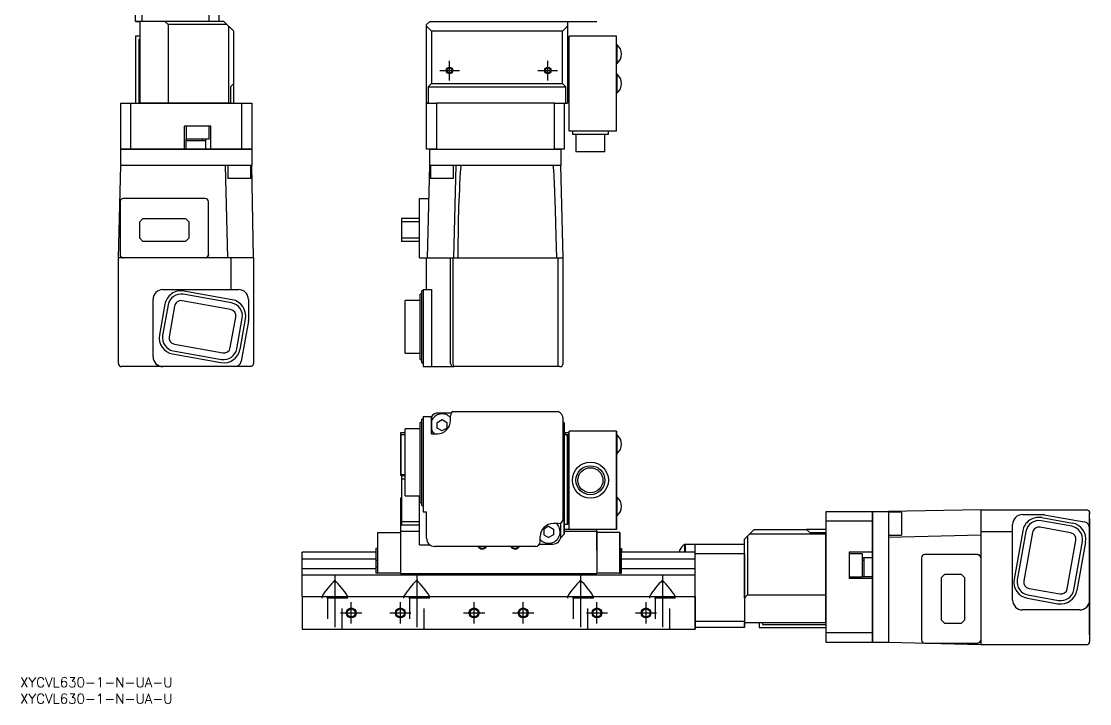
# Model space of a CAD drawing. Extents: x 0 to 668, y -8 to 421.
# Drawn here: x 0.4 to 326.5, y -8 to 200.3 of the extents above; entities that cross this region are included whole.
import ezdxf

# ---------------------------------------------------------------- set-up
doc = ezdxf.new("R2010")
doc.units = 0
doc.header["$LTSCALE"] = 0.5
doc.linetypes.add('CENTER', pattern=[50.8, 31.75, -6.35, 6.35, -6.35])
doc.linetypes.add('DASHED', pattern=[19.05, 12.7, -6.35])
for name, color, linetype in [('MSM_CENTER', 1, 'CENTER'), ('MSM_CONTINUOUS', 7, 'CONTINUOUS'), ('MSM_DASHED', 4, 'DASHED'), ('MSM_NARROW', 5, 'CONTINUOUS'), ('MSM_PART_NUMBER', 7, 'CONTINUOUS')]:
    doc.layers.add(name, color=color, linetype=linetype)
doc.styles.get("Standard").update_dxf_attribs({"font": 'txt.shx', "height": 3, "bigfont": 'bigfont.shx'})

# ---------------------------------------------------------------- blocks, each defined once
blk = doc.blocks.new('*U2')
at = {"layer": 'MSM_PART_NUMBER'}
blk.add_text('XYCVL630-1-N-UA-U', height=3, dxfattribs=at).set_placement((0, -3))
blk = doc.blocks.new('*U3')
at = {"layer": 'MSM_PART_NUMBER'}
blk.add_text('XYCVL630-1-N-UA-U', height=3, dxfattribs=at).set_placement((0, -8))

msp = doc.modelspace()

# ---------------------------------------------------------------- linework, layer by layer
at = {"layer": 'MSM_CENTER'}
for p, q in [((131.08, 182.28), (131.08, 188.28)), ((161.08, 182.28), (161.08, 188.28)), ((128.08, 185.28), (134.08, 185.28)), ((158.08, 185.28), (164.08, 185.28)), ((96.08, 31.2), (96.08, 12.7)), ((121.08, 31.2), (121.08, 12.7)), ((171.08, 31.2), (171.08, 12.7)), ((196.08, 31.2), (196.08, 12.7)), ((101.08, 16.47), (101.08, 22.93)), ((116.08, 16.47), (116.08, 22.93)), ((138.58, 16.47), (138.58, 22.93)), ((153.58, 16.47), (153.58, 22.93)), ((176.08, 16.47), (176.08, 22.93)), ((191.08, 16.47), (191.08, 22.93)), ((97.85, 19.7), (104.31, 19.7)), ((112.85, 19.7), (119.31, 19.7)), ((135.35, 19.7), (141.81, 19.7)), ((150.35, 19.7), (156.81, 19.7)), ((172.85, 19.7), (179.31, 19.7)), ((187.85, 19.7), (194.31, 19.7))]:
    msp.add_line(p, q, dxfattribs=at)
at = {"layer": 'MSM_CONTINUOUS'}
for p, q in [((35.2, 200.28), (35.2, 215.28)), ((37.2, 215.28), (37.2, 200.28)), ((57.7, 200.28), (57.7, 215.28)), ((60.7, 218.28), (60.7, 200.28)), ((62.2, 200.28), (35.2, 200.28)), ((35.2, 200.28), (36.7, 200.28)), ((36.7, 175.38), (36.7, 200.28)), ((44.2, 200.28), (45.2, 199.28)), ((45.2, 199.28), (45.2, 175.38)), ((63.2, 199.28), (45.2, 199.28)), ((62.2, 200.28), (65.2, 197.28)), ((125.08, 200.28), (124.08, 199.28)), ((124.08, 198.78), (124.08, 199.28)), ((125.08, 200.28), (167.08, 200.28)), ((167.08, 200.28), (167.08, 191.73)), ((167.08, 200.28), (176.08, 200.28)), ((35.2, 195.78), (35.2, 175.28)), ((36.7, 195.78), (35.2, 195.78)), ((63.7, 175.38), (63.7, 198.78)), ((65.2, 175.28), (65.2, 197.28)), ((125.58, 197.28), (124.08, 198.78)), ((124.08, 175.38), (124.08, 198.78)), ((125.58, 197.28), (125.58, 181.28)), ((165.58, 197.28), (125.58, 197.28)), ((167.08, 198.78), (165.58, 197.28)), ((165.58, 181.28), (165.58, 197.28)), ((167.58, 166.78), (167.58, 195.78)), ((182.08, 195.78), (167.58, 195.78)), ((182.08, 166.78), (182.08, 195.78)), ((36.2, 194.78), (36.2, 175.28)), ((36.2, 194.78), (36.7, 194.78)), ((36.7, 194.78), (36.2, 194.78)), ((167.08, 193.17), (167.58, 193.17)), ((182.24, 193.13), (182.08, 193.13)), ((182.24, 187.43), (182.24, 193.13)), ((167.08, 191.73), (167.08, 188.84)), ((167.08, 191.73), (167.58, 191.73)), ((167.08, 188.84), (167.08, 175.28)), ((167.08, 188.84), (167.58, 188.84)), ((167.08, 187.4), (167.58, 187.4)), ((182.08, 187.43), (182.24, 187.43)), ((167.08, 184.17), (167.58, 184.17)), ((167.08, 182.73), (167.58, 182.73)), ((182.24, 184.13), (182.08, 184.13)), ((182.24, 178.43), (182.24, 184.13)), ((65.2, 181.28), (64.2, 180.28)), ((64.2, 180.28), (65.2, 181.28)), ((64.2, 180.28), (64.2, 175.28)), ((125.58, 181.28), (124.58, 180.28)), ((124.58, 180.28), (124.58, 175.38)), ((124.58, 180.28), (166.58, 180.28)), ((125.58, 181.28), (165.58, 181.28)), ((166.58, 180.28), (165.58, 181.28)), ((166.58, 175.28), (166.58, 180.28)), ((167.08, 179.84), (167.58, 179.84)), ((167.08, 178.4), (167.58, 178.4)), ((182.08, 178.43), (182.24, 178.43)), ((30.7, 161.28), (30.7, 175.28)), ((30.7, 175.28), (70.7, 175.28)), ((33.7, 175.28), (33.7, 161.28)), ((36.8, 175.28), (36.7, 175.38)), ((36.7, 175.38), (64.2, 175.38)), ((36.8, 175.28), (36.7, 175.38)), ((45.2, 175.38), (45.24, 175.28)), ((63.66, 175.28), (63.7, 175.38)), ((67.7, 161.28), (67.7, 175.28)), ((70.7, 175.28), (70.7, 161.28)), ((124.08, 175.38), (124.58, 175.38)), ((124.18, 175.28), (124.08, 175.38)), ((124.08, 161.28), (124.08, 175.28)), ((124.08, 175.28), (127.08, 175.28)), ((124.58, 175.38), (124.72, 175.28)), ((127.08, 175.28), (127.08, 161.28)), ((163.08, 175.28), (127.08, 175.28)), ((163.08, 161.28), (163.08, 175.28)), ((163.08, 175.28), (167.08, 175.28)), ((166.08, 175.28), (166.08, 161.28)), ((58.2, 168.28), (50.2, 168.28)), ((50.2, 161.28), (50.2, 168.28)), ((50.7, 168.28), (50.7, 164.28)), ((57.7, 164.28), (57.7, 168.28)), ((58.2, 161.28), (58.2, 168.28)), ((182.08, 166.78), (167.58, 166.78)), ((168.58, 166.78), (168.58, 165.78)), ((179.58, 165.78), (179.58, 166.78)), ((57.7, 164.28), (50.7, 164.28)), ((50.74, 161.28), (50.74, 164.28)), ((56.59, 163.78), (50.74, 163.78)), ((55.7, 163.78), (55.7, 164.28)), ((56.59, 164.28), (56.59, 161.28)), ((179.58, 165.78), (168.58, 165.78)), ((169.65, 165.78), (169.65, 160.48)), ((178.5, 160.48), (178.5, 165.78)), ((70.7, 161.28), (30.7, 161.28)), ((30.8, 161.28), (30.7, 161.18)), ((30.7, 161.28), (30.91, 161.28)), ((30.7, 156.28), (30.7, 161.18)), ((70.7, 161.18), (30.7, 161.18)), ((70.49, 161.28), (70.7, 161.28)), ((70.7, 161.18), (70.6, 161.28)), ((70.7, 161.18), (70.7, 156.28)), ((127.08, 161.28), (124.08, 161.28)), ((125.18, 161.28), (125.08, 161.18)), ((127.58, 161.18), (125.08, 161.18)), ((125.08, 156.28), (125.08, 161.18)), ((127.08, 161.28), (163.08, 161.28)), ((162.58, 161.18), (127.58, 161.18)), ((165.08, 161.18), (162.58, 161.18)), ((166.08, 161.28), (163.08, 161.28)), ((165.08, 161.18), (164.98, 161.28)), ((165.08, 161.18), (165.08, 156.28)), ((178.5, 160.48), (169.65, 160.48)), ((30, 128.08), (30.7, 156.28)), ((70.7, 156.28), (30.7, 156.28)), ((63.4, 128.08), (62.7, 156.28)), ((63.46, 156.28), (63.46, 152.28)), ((70.46, 152.28), (70.46, 156.28)), ((71.2, 128.08), (70.7, 156.28)), ((124.38, 128.08), (125.08, 156.28)), ((134.58, 156.28), (125.08, 156.28)), ((125.31, 156.28), (125.31, 152.28)), ((132.31, 152.28), (132.31, 156.28)), ((132.38, 128.08), (133.08, 156.28)), ((134.48, 155.88), (134.5, 156.02)), ((134.5, 156.02), (134.53, 156.17)), ((134.53, 156.17), (134.56, 156.26)), ((134.56, 156.26), (134.58, 156.28)), ((162.58, 156.28), (134.58, 156.28)), ((165.08, 156.28), (162.58, 156.28)), ((162.58, 156.28), (162.58, 156.28)), ((162.58, 156.28), (162.58, 156.28)), ((162.58, 156.28), (162.58, 156.28)), ((162.58, 156.28), (162.58, 156.28)), ((162.58, 156.28), (162.58, 156.28)), ((162.58, 156.28), (162.58, 156.28)), ((162.58, 156.28), (162.58, 156.28)), ((162.58, 156.28), (162.58, 156.28)), ((162.58, 156.28), (162.58, 156.28)), ((162.58, 156.28), (162.58, 156.28)), ((162.58, 156.28), (162.59, 156.28)), ((162.59, 156.28), (162.59, 156.28)), ((162.59, 156.28), (162.59, 156.28)), ((162.59, 156.28), (162.59, 156.28)), ((162.59, 156.28), (162.59, 156.28)), ((162.59, 156.28), (162.59, 156.28)), ((162.59, 156.28), (162.59, 156.27)), ((162.59, 156.27), (162.6, 156.27)), ((162.6, 156.27), (162.6, 156.27)), ((162.6, 156.27), (162.6, 156.27)), ((162.6, 156.27), (162.6, 156.27)), ((162.6, 156.27), (162.61, 156.26)), ((162.61, 156.26), (162.61, 156.25)), ((162.61, 156.25), (162.61, 156.24)), ((162.61, 156.24), (162.62, 156.23)), ((162.62, 156.23), (162.62, 156.23)), ((162.62, 156.23), (162.62, 156.22)), ((162.62, 156.22), (162.64, 156.16)), ((162.64, 156.16), (162.66, 156.09)), ((162.66, 156.09), (162.67, 156.03)), ((162.67, 156.03), (162.68, 155.97)), ((162.68, 155.97), (162.75, 155.46)), ((162.75, 155.46), (162.79, 154.96)), ((162.79, 154.96), (163.02, 150.89)), ((165.78, 128.08), (165.08, 156.28)), ((70.46, 152.28), (63.46, 152.28)), ((132.31, 152.28), (125.31, 152.28)), ((163.02, 150.89), (163.31, 142.76)), ((30.5, 145.23), (30.5, 129.08)), ((56.5, 146.23), (31.5, 146.23)), ((57.5, 129.08), (57.5, 145.23)), ((121.88, 128.08), (121.88, 146.23)), ((121.88, 146.23), (124.83, 146.23)), ((163.31, 142.76), (163.53, 134.63)), ((36.5, 139.08), (37.5, 140.08)), ((36.5, 134.08), (36.5, 139.08)), ((37.5, 140.08), (50.5, 140.08)), ((50.5, 140.08), (51.5, 139.08)), ((51.5, 139.08), (51.5, 134.08)), ((116.38, 140.08), (116.38, 133.08)), ((121.88, 140.08), (116.38, 140.08)), ((121.88, 139.08), (116.38, 139.08)), ((37.5, 133.08), (36.5, 134.08)), ((51.5, 134.08), (50.5, 133.08)), ((121.88, 134.08), (116.38, 134.08)), ((163.53, 134.63), (163.69, 128.08)), ((50.5, 133.08), (37.5, 133.08)), ((121.88, 133.08), (116.38, 133.08)), ((71.2, 128.08), (30, 128.08)), ((30, 95.88), (30, 128.08)), ((30.64, 128.57), (30.58, 128.68)), ((30.72, 128.45), (30.64, 128.57)), ((30.8, 128.37), (30.72, 128.45)), ((30.89, 128.29), (30.8, 128.37)), ((30.99, 128.22), (30.89, 128.29)), ((31.1, 128.17), (30.99, 128.22)), ((56.55, 128.08), (56.5, 128.08)), ((56.6, 128.09), (56.55, 128.08)), ((56.65, 128.09), (56.6, 128.09)), ((56.7, 128.1), (56.65, 128.09)), ((56.74, 128.11), (56.7, 128.1)), ((56.79, 128.13), (56.74, 128.11)), ((56.84, 128.14), (56.79, 128.13)), ((56.88, 128.16), (56.84, 128.14)), ((56.93, 128.18), (56.88, 128.16)), ((56.97, 128.2), (56.93, 128.18)), ((57.01, 128.22), (56.97, 128.2)), ((57.06, 128.25), (57.01, 128.22)), ((57.1, 128.28), (57.06, 128.25)), ((57.13, 128.31), (57.1, 128.28)), ((57.17, 128.34), (57.13, 128.31)), ((57.21, 128.37), (57.17, 128.34)), ((57.24, 128.41), (57.21, 128.37)), ((57.27, 128.45), (57.24, 128.41)), ((57.3, 128.49), (57.27, 128.45)), ((57.33, 128.53), (57.3, 128.49)), ((57.36, 128.57), (57.33, 128.53)), ((57.38, 128.61), (57.36, 128.57)), ((57.4, 128.65), (57.38, 128.61)), ((57.42, 128.7), (57.4, 128.65)), ((57.44, 128.75), (57.42, 128.7)), ((57.46, 128.79), (57.44, 128.75)), ((57.47, 128.84), (57.46, 128.79)), ((57.48, 128.89), (57.47, 128.84)), ((57.49, 128.94), (57.48, 128.89)), ((57.5, 128.98), (57.49, 128.94)), ((57.5, 129.08), (57.5, 129.03)), ((57.5, 129.03), (57.5, 128.98)), ((64.4, 118.38), (64.4, 128.08)), ((71.2, 128.08), (71.2, 95.88)), ((121.88, 128.08), (133.66, 128.08)), ((124.08, 118.38), (124.08, 128.08)), ((131.38, 95.88), (131.38, 128.08)), ((132.13, 128.08), (132.13, 95.88)), ((133.66, 128.08), (163.69, 128.08)), ((163.69, 128.08), (165.78, 128.08)), ((164.26, 95.88), (164.26, 128.08)), ((165.78, 95.88), (165.78, 128.08)), ((43.6, 118.38), (66.7, 118.38)), ((64.75, 115.3), (49.99, 117.94)), ((122.58, 109.5), (122.58, 118.02)), ((123.08, 118.02), (122.58, 118.02)), ((123.08, 118.38), (125.58, 118.38)), ((123.08, 118.38), (123.08, 108.79)), ((125.58, 118.38), (125.58, 108.79)), ((40.6, 97.88), (40.6, 115.38)), ((64.22, 112.35), (49.46, 114.99)), ((64.58, 114.32), (49.81, 116.96)), ((69.7, 115.38), (69.7, 108.97)), ((117.58, 110.03), (117.58, 115.02)), ((122.08, 115.02), (117.58, 115.02)), ((122.08, 109.68), (122.08, 117.02)), ((122.58, 117.02), (122.08, 117.02)), ((44.18, 113.9), (42.51, 104.55)), ((45.17, 113.72), (43.5, 104.37)), ((47.14, 113.37), (45.47, 104.02)), ((64.17, 100.68), (65.84, 110.03)), ((66.14, 100.33), (67.81, 109.68)), ((67.13, 100.15), (68.8, 109.5)), ((69.68, 108.79), (67.49, 96.53)), ((69.68, 108.79), (67.49, 96.53)), ((117.58, 100.68), (117.58, 110.03)), ((122.08, 100.33), (122.08, 109.68)), ((122.58, 100.15), (122.58, 109.5)), ((123.08, 108.79), (123.08, 96.53)), ((125.58, 108.79), (125.58, 96.53)), ((47.09, 101.7), (61.85, 99.06)), ((46.56, 98.75), (61.32, 96.11)), ((46.73, 99.73), (61.5, 97.09)), ((117.58, 99.03), (117.58, 100.68)), ((117.58, 99.03), (122.08, 99.03)), ((122.08, 97.03), (122.08, 100.33)), ((122.58, 96.03), (122.58, 100.15)), ((70.2, 94.88), (31, 94.88)), ((68.4, 94.88), (31, 94.88)), ((70.2, 94.88), (69.9, 94.88)), ((70.21, 94.88), (70.2, 94.88)), ((70.21, 94.88), (70.2, 94.88)), ((70.24, 94.88), (70.21, 94.88)), ((70.24, 94.88), (70.21, 94.88)), ((70.27, 94.88), (70.24, 94.88)), ((70.27, 94.88), (70.24, 94.88)), ((70.3, 94.89), (70.27, 94.88)), ((70.3, 94.89), (70.27, 94.88)), ((70.34, 94.89), (70.3, 94.89)), ((70.33, 94.89), (70.3, 94.89)), ((70.36, 94.89), (70.33, 94.89)), ((70.37, 94.9), (70.34, 94.89)), ((70.39, 94.9), (70.36, 94.89)), ((70.4, 94.9), (70.37, 94.9)), ((70.41, 94.91), (70.39, 94.9)), ((70.43, 94.91), (70.4, 94.9)), ((70.44, 94.91), (70.41, 94.91)), ((70.47, 94.92), (70.43, 94.91)), ((70.48, 94.92), (70.44, 94.91)), ((70.51, 94.93), (70.47, 94.92)), ((70.52, 94.94), (70.48, 94.92)), ((70.54, 94.94), (70.51, 94.93)), ((70.56, 94.95), (70.52, 94.94)), ((70.58, 94.96), (70.54, 94.94)), ((70.6, 94.97), (70.56, 94.95)), ((70.62, 94.97), (70.58, 94.96)), ((70.64, 94.98), (70.6, 94.97)), ((70.66, 94.99), (70.62, 94.97)), ((70.68, 95), (70.64, 94.98)), ((70.69, 95.01), (70.66, 94.99)), ((70.71, 95.02), (70.68, 95)), ((70.73, 95.03), (70.69, 95.01)), ((70.75, 95.04), (70.71, 95.02)), ((70.76, 95.05), (70.73, 95.03)), ((70.77, 95.06), (70.75, 95.04)), ((70.78, 95.07), (70.76, 95.05)), ((70.8, 95.08), (70.77, 95.06)), ((70.81, 95.09), (70.78, 95.07)), ((70.82, 95.1), (70.8, 95.08)), ((70.83, 95.11), (70.81, 95.09)), ((70.85, 95.12), (70.82, 95.1)), ((70.86, 95.13), (70.83, 95.11)), ((70.87, 95.14), (70.85, 95.12)), ((70.88, 95.15), (70.86, 95.13)), ((70.89, 95.16), (70.87, 95.14)), ((70.9, 95.17), (70.88, 95.15)), ((70.92, 95.19), (70.89, 95.16)), ((70.93, 95.2), (70.9, 95.17)), ((70.94, 95.21), (70.92, 95.19)), ((70.95, 95.22), (70.93, 95.2)), ((70.97, 95.24), (70.94, 95.21)), ((70.97, 95.25), (70.95, 95.22)), ((70.99, 95.27), (70.97, 95.25)), ((70.99, 95.27), (70.97, 95.24)), ((71.01, 95.3), (70.99, 95.27)), ((71.01, 95.29), (70.99, 95.27)), ((71.03, 95.32), (71.01, 95.3)), ((71.02, 95.32), (71.01, 95.29)), ((71.04, 95.34), (71.02, 95.32)), ((71.05, 95.35), (71.03, 95.32)), ((71.06, 95.37), (71.04, 95.34)), ((71.06, 95.38), (71.05, 95.35)), ((71.08, 95.4), (71.06, 95.38)), ((71.08, 95.4), (71.06, 95.37)), ((71.09, 95.43), (71.08, 95.4)), ((71.09, 95.43), (71.08, 95.4)), ((71.11, 95.46), (71.09, 95.43)), ((71.11, 95.46), (71.09, 95.43)), ((71.12, 95.5), (71.11, 95.46)), ((71.12, 95.49), (71.11, 95.46)), ((71.14, 95.53), (71.12, 95.5)), ((71.13, 95.52), (71.12, 95.49)), ((71.15, 95.56), (71.13, 95.52)), ((71.15, 95.56), (71.14, 95.53)), ((71.16, 95.6), (71.15, 95.56)), ((71.16, 95.6), (71.15, 95.56)), ((71.17, 95.64), (71.16, 95.6)), ((71.17, 95.64), (71.16, 95.6)), ((71.18, 95.68), (71.17, 95.64)), ((71.18, 95.68), (71.17, 95.64)), ((71.19, 95.73), (71.18, 95.68)), ((71.19, 95.73), (71.18, 95.68)), ((71.2, 95.8), (71.19, 95.78)), ((71.2, 95.8), (71.19, 95.78)), ((71.19, 95.78), (71.19, 95.73)), ((71.19, 95.78), (71.19, 95.73)), ((71.2, 95.88), (71.2, 95.86)), ((71.2, 95.88), (71.2, 95.86)), ((71.2, 95.86), (71.2, 95.83)), ((71.2, 95.86), (71.2, 95.83)), ((71.2, 95.83), (71.2, 95.8)), ((71.2, 95.83), (71.2, 95.8)), ((122.08, 97.03), (122.58, 97.03)), ((122.58, 96.03), (123.08, 96.03)), ((123.08, 96.53), (123.08, 94.88)), ((123.08, 94.88), (132.48, 94.88)), ((125.58, 96.53), (125.58, 94.88)), ((132.24, 95.09), (132.29, 94.99)), ((132.29, 94.99), (132.36, 94.92)), ((132.36, 94.92), (132.46, 94.88)), ((132.46, 94.88), (132.48, 94.88)), ((164.03, 94.88), (132.48, 94.88)), ((164.06, 94.89), (164.03, 94.88)), ((164.78, 94.88), (164.03, 94.88)), ((164.13, 94.97), (164.06, 94.89)), ((164.17, 95.08), (164.13, 94.97)), ((123.08, 78.87), (122.58, 78.87)), ((122.58, 78.8), (122.58, 78.87)), ((122.58, 77.13), (122.58, 78.8)), ((123.08, 79.7), (125.58, 79.7)), ((123.08, 79.7), (123.08, 79.68)), ((123.08, 79.68), (123.08, 77.49)), ((125.58, 74.4), (125.58, 79.7)), ((125.58, 79.68), (125.58, 77.49)), ((127.08, 80.7), (127.01, 80.64)), ((127.31, 77.83), (128.81, 78.7)), ((131.61, 80.7), (127.58, 80.7)), ((128.81, 78.7), (130.31, 77.83)), ((131.38, 78.4), (131.38, 79.9)), ((132.13, 81.2), (164.26, 81.2)), ((165.78, 48.5), (165.78, 78.9)), ((122.08, 75.87), (117.58, 75.87)), ((117.58, 75.84), (117.58, 75.87)), ((117.58, 74.17), (117.58, 75.84)), ((122.58, 77.87), (122.08, 77.87)), ((122.08, 77.81), (122.08, 77.87)), ((122.08, 76.14), (122.08, 77.81)), ((122.08, 53.44), (122.08, 76.14)), ((122.58, 52.44), (122.58, 77.13)), ((123.08, 77.49), (123.08, 50.6)), ((125.58, 77.49), (125.58, 74.4)), ((127.31, 76.1), (127.31, 77.83)), ((128.81, 75.23), (127.31, 76.1)), ((130.31, 76.1), (128.81, 75.23)), ((130.31, 77.83), (130.31, 76.1)), ((166.08, 77.7), (165.78, 78)), ((165.78, 78), (166.08, 77.7)), ((166.08, 77.7), (166.08, 43.7)), ((166.08, 43.7), (166.08, 77.7)), ((167.58, 45.2), (167.58, 75.2)), ((182.08, 75.2), (167.58, 75.2)), ((182.08, 45.2), (182.08, 75.2)), ((182.08, 75.2), (182.08, 45.2)), ((116.08, 74.7), (116.08, 61.7)), ((117.58, 74.7), (116.08, 74.7)), ((116.28, 61.8), (116.28, 74.2)), ((116.28, 74.2), (117.58, 74.2)), ((117.58, 55.44), (117.58, 74.17)), ((125.58, 74.4), (127.38, 74.4)), ((167.08, 73.7), (166.08, 74.7)), ((167.08, 73.7), (166.08, 74.7)), ((167.58, 74.7), (166.08, 74.7)), ((166.08, 74.2), (166.58, 74.2)), ((166.58, 74.2), (167.58, 74.2)), ((167.08, 73.7), (167.08, 46.7)), ((167.08, 46.7), (167.08, 73.7)), ((167.08, 73.7), (167.58, 73.7)), ((182.24, 74.05), (182.08, 74.05)), ((182.08, 74.05), (182.08, 68.35)), ((182.24, 68.35), (182.24, 74.05)), ((167.08, 71.2), (167.58, 71.2)), ((167.08, 68.7), (167.58, 68.7)), ((166.08, 68.2), (165.78, 68.2)), ((182.08, 68.35), (182.24, 68.35)), ((116.08, 61.7), (117.58, 61.7)), ((117.58, 61.8), (116.28, 61.8)), ((116.38, 61.5), (116.38, 46.5)), ((117.58, 61.5), (116.38, 61.5)), ((117.58, 60.5), (116.38, 60.5)), ((165.78, 60.2), (166.08, 60.2)), ((117.58, 55.44), (122.08, 55.44)), ((121.88, 40.5), (121.88, 55.44)), ((116.08, 54.7), (116.08, 44.7)), ((116.38, 54.7), (116.08, 54.7)), ((122.08, 53.44), (122.58, 53.44)), ((122.58, 52.44), (123.08, 52.44)), ((167.08, 54.7), (167.58, 54.7)), ((167.08, 52.2), (167.58, 52.2)), ((182.24, 55.05), (182.08, 55.05)), ((182.08, 55.05), (182.08, 49.35)), ((182.24, 49.35), (182.24, 55.05)), ((123.08, 50.6), (124.08, 50.6)), ((124.08, 42.5), (124.08, 50.6)), ((167.08, 49.7), (167.58, 49.7)), ((182.08, 49.35), (182.24, 49.35)), ((246.08, 50.7), (260.08, 50.7)), ((246.08, 10.7), (246.08, 50.7)), ((260.08, 50.7), (260.08, 10.7)), ((260.18, 50.7), (260.08, 50.6)), ((260.08, 50.49), (260.08, 50.7)), ((260.18, 50.7), (265.08, 50.7)), ((260.18, 50.7), (260.18, 10.7)), ((293.28, 51.2), (265.08, 50.7)), ((265.08, 50.7), (265.08, 10.7)), ((269.08, 50.46), (265.08, 50.46)), ((269.08, 50.46), (269.08, 43.46)), ((293.28, 51.2), (293.28, 10)), ((293.28, 51.2), (325.48, 51.2)), ((305.98, 49.7), (312.39, 49.7)), ((312.56, 49.68), (324.83, 47.49)), ((325.48, 51.2), (325.5, 51.2)), ((325.48, 51.2), (325.5, 51.2)), ((325.5, 51.2), (325.53, 51.2)), ((325.5, 51.2), (325.53, 51.2)), ((325.53, 51.2), (325.58, 51.19)), ((325.53, 51.2), (325.58, 51.19)), ((325.58, 51.19), (325.63, 51.19)), ((325.58, 51.19), (325.63, 51.19)), ((325.63, 51.19), (325.67, 51.18)), ((325.63, 51.19), (325.67, 51.18)), ((325.67, 51.18), (325.72, 51.17)), ((325.67, 51.18), (325.72, 51.17)), ((325.72, 51.17), (325.76, 51.16)), ((325.72, 51.17), (325.76, 51.16)), ((325.76, 51.16), (325.8, 51.15)), ((325.76, 51.16), (325.8, 51.15)), ((325.8, 51.15), (325.83, 51.14)), ((325.8, 51.15), (325.84, 51.13)), ((325.83, 51.14), (325.86, 51.12)), ((325.84, 51.13), (325.87, 51.12)), ((325.86, 51.12), (325.89, 51.11)), ((325.87, 51.12), (325.9, 51.11)), ((325.89, 51.11), (325.92, 51.09)), ((325.9, 51.11), (325.93, 51.09)), ((325.92, 51.09), (325.95, 51.08)), ((325.93, 51.09), (325.96, 51.08)), ((325.95, 51.08), (325.98, 51.06)), ((325.96, 51.08), (325.99, 51.06)), ((325.98, 51.06), (326.01, 51.05)), ((325.99, 51.06), (326.01, 51.04)), ((326.01, 51.05), (326.03, 51.03)), ((326.01, 51.04), (326.04, 51.03)), ((326.03, 51.03), (326.06, 51.01)), ((326.04, 51.03), (326.07, 51.01)), ((326.06, 51.01), (326.08, 50.99)), ((326.07, 51.01), (326.09, 50.99)), ((326.08, 50.99), (326.11, 50.97)), ((326.09, 50.99), (326.12, 50.97)), ((326.11, 50.97), (326.14, 50.95)), ((326.12, 50.97), (326.15, 50.94)), ((326.14, 50.95), (326.16, 50.93)), ((326.15, 50.94), (326.17, 50.92)), ((326.16, 50.93), (326.19, 50.91)), ((326.17, 50.92), (326.19, 50.9)), ((326.19, 50.91), (326.21, 50.88)), ((326.19, 50.9), (326.22, 50.87)), ((326.21, 50.88), (326.23, 50.86)), ((326.22, 50.87), (326.24, 50.85)), ((326.23, 50.86), (326.25, 50.83)), ((326.24, 50.85), (326.26, 50.82)), ((326.25, 50.83), (326.27, 50.81)), ((326.26, 50.82), (326.28, 50.8)), ((326.27, 50.81), (326.29, 50.79)), ((326.28, 50.8), (326.3, 50.77)), ((326.29, 50.79), (326.3, 50.76)), ((326.3, 50.77), (326.31, 50.75)), ((326.3, 50.76), (326.33, 50.73)), ((326.31, 50.75), (326.34, 50.71)), ((326.33, 50.73), (326.35, 50.69)), ((326.34, 50.71), (326.36, 50.68)), ((326.35, 50.69), (326.37, 50.66)), ((326.36, 50.68), (326.38, 50.64)), ((326.37, 50.66), (326.38, 50.62)), ((326.38, 50.64), (326.39, 50.6)), ((326.38, 50.62), (326.4, 50.58)), ((326.39, 50.6), (326.41, 50.56)), ((326.4, 50.58), (326.42, 50.54)), ((326.41, 50.56), (326.42, 50.52)), ((326.42, 50.54), (326.43, 50.51)), ((326.42, 50.52), (326.44, 50.48)), ((326.43, 50.51), (326.44, 50.47)), ((326.44, 50.48), (326.45, 50.44)), ((326.44, 50.47), (326.45, 50.43)), ((326.45, 50.44), (326.45, 50.41)), ((326.45, 50.43), (326.46, 50.4)), ((326.45, 50.41), (326.46, 50.39)), ((326.46, 50.4), (326.46, 50.37)), ((326.46, 50.39), (326.46, 50.36)), ((326.46, 50.37), (326.47, 50.34)), ((326.46, 50.36), (326.47, 50.33)), ((326.47, 50.34), (326.47, 50.3)), ((326.47, 50.33), (326.47, 50.3)), ((326.47, 50.3), (326.47, 50.27)), ((326.47, 50.3), (326.47, 50.27)), ((326.47, 50.27), (326.48, 50.24)), ((326.47, 50.27), (326.48, 50.24)), ((326.48, 50.24), (326.48, 50.21)), ((326.48, 50.24), (326.48, 50.21)), ((326.48, 50.21), (326.48, 50.2)), ((326.48, 50.21), (326.48, 50.2)), ((326.48, 50.2), (326.48, 49.9)), ((326.48, 13), (326.48, 50.2)), ((121.88, 47.5), (116.38, 47.5)), ((121.88, 46.5), (116.38, 46.5)), ((161.34, 46.17), (159.84, 45.3)), ((161.34, 46.17), (162.84, 45.3)), ((164.28, 47), (162.78, 47)), ((165.08, 43.2), (165.08, 47.23)), ((166.08, 46.8), (167.08, 46.8)), ((167.08, 46.7), (166.08, 46.7)), ((260.08, 47.7), (246.08, 47.7)), ((302.98, 23.6), (302.98, 46.7)), ((320.68, 44.17), (311.33, 45.84)), ((321.03, 46.14), (311.68, 47.81)), ((311.85, 48.8), (321.21, 47.13)), ((326.48, 48.4), (326.48, 11)), ((109.08, 44.2), (109.08, 31.8)), ((109.08, 44.2), (116.08, 44.2)), ((116.08, 44.7), (116.08, 31.7)), ((116.08, 44.7), (121.88, 44.7)), ((158.78, 41.5), (158.78, 43)), ((159.84, 45.3), (159.84, 43.57)), ((159.84, 43.57), (161.34, 42.7)), ((162.84, 43.57), (161.34, 42.7)), ((162.84, 45.3), (162.84, 43.57)), ((166.08, 43.7), (165.01, 42.64)), ((165.01, 42.64), (166.08, 43.7)), ((182.08, 45.2), (166.08, 45.2)), ((166.08, 44.7), (176.08, 44.7)), ((176.08, 44.7), (176.08, 45.2)), ((176.08, 44.7), (176.08, 45.2)), ((176.08, 44.7), (176.08, 31.7)), ((176.08, 44.35), (176.08, 44.7)), ((176.08, 44.35), (176.08, 44.7)), ((176.08, 38.7), (176.08, 44.7)), ((183.08, 44.2), (176.08, 44.2)), ((183.08, 31.8), (183.08, 44.2)), ((183.08, 44.2), (183.08, 38.2)), ((221.08, 42.2), (224.08, 45.2)), ((222.08, 43.2), (222.08, 25.2)), ((245.98, 43.7), (222.58, 43.7)), ((224.08, 45.2), (240.08, 45.2)), ((240.08, 45.2), (241.08, 44.2)), ((246.08, 45.2), (240.08, 45.2)), ((241.08, 44.2), (246.08, 44.2)), ((245.98, 16.7), (245.98, 44.2)), ((246.08, 43.66), (245.98, 43.7)), ((265.08, 43.46), (269.08, 43.46)), ((293.28, 43.4), (265.08, 42.7)), ((302.98, 44.4), (293.28, 44.4)), ((306.05, 44.75), (303.42, 29.99)), ((307.04, 44.58), (304.4, 29.81)), ((309.01, 44.22), (306.37, 29.46)), ((108.58, 39.4), (108.58, 31.8)), ((109.08, 39.4), (108.58, 39.4)), ((121.88, 40.5), (125.08, 40.5)), ((157.28, 40), (126.58, 40)), ((158.55, 40.7), (162.58, 40.7)), ((163.08, 40.7), (163.14, 40.76)), ((163.14, 40.76), (163.08, 40.7)), ((183.08, 39.4), (183.08, 31.8)), ((183.08, 39.4), (183.58, 39.4)), ((183.58, 31.8), (183.58, 39.4)), ((183.58, 39.4), (183.58, 38.2)), ((202.88, 38.2), (202.88, 40.55)), ((203.08, 40.55), (202.88, 40.55)), ((203.08, 40.7), (221.08, 40.7)), ((203.08, 38.2), (203.08, 40.7)), ((206.08, 15.2), (206.08, 40.7)), ((221.08, 37.7), (221.08, 42.2)), ((319.66, 27.09), (322.3, 41.85)), ((321.63, 26.73), (324.27, 41.5)), ((325.25, 41.32), (322.61, 26.56)), ((86.08, 24.7), (86.08, 38.2)), ((108.58, 38.2), (86.08, 38.2)), ((86.08, 36.24), (108.58, 36.24)), ((206.08, 38.2), (183.58, 38.2)), ((183.58, 36.24), (206.08, 36.24)), ((201.43, 38.2), (201.43, 38.92)), ((221.08, 37.7), (206.08, 37.7)), ((221.08, 24.2), (221.08, 37.7)), ((221.08, 37.7), (221.08, 15.2)), ((260.08, 38.2), (253.08, 38.2)), ((253.08, 38.2), (253.08, 30.2)), ((257.08, 37.7), (253.08, 37.7)), ((257.08, 37.7), (257.08, 30.7)), ((257.08, 36.59), (260.08, 36.59)), ((257.58, 36.59), (257.58, 30.74)), ((275.13, 36.5), (275.13, 11.5)), ((292.28, 37.5), (276.13, 37.5)), ((292.28, 37.5), (292.33, 37.5)), ((292.33, 37.5), (292.37, 37.5)), ((292.37, 37.5), (292.42, 37.49)), ((292.42, 37.49), (292.47, 37.48)), ((292.47, 37.48), (292.52, 37.47)), ((292.52, 37.47), (292.57, 37.46)), ((292.57, 37.46), (292.61, 37.44)), ((292.61, 37.44), (292.66, 37.42)), ((292.66, 37.42), (292.7, 37.4)), ((292.7, 37.4), (292.75, 37.38)), ((292.75, 37.38), (292.79, 37.36)), ((292.79, 37.36), (292.83, 37.33)), ((292.83, 37.33), (292.87, 37.3)), ((292.87, 37.3), (292.91, 37.27)), ((292.91, 37.27), (292.95, 37.24)), ((292.95, 37.24), (292.98, 37.21)), ((292.98, 37.21), (293.02, 37.17)), ((293.02, 37.17), (293.05, 37.13)), ((293.05, 37.13), (293.08, 37.1)), ((293.08, 37.1), (293.11, 37.06)), ((293.11, 37.06), (293.13, 37.01)), ((293.13, 37.01), (293.16, 36.97)), ((293.16, 36.97), (293.18, 36.93)), ((293.18, 36.93), (293.2, 36.88)), ((293.2, 36.88), (293.22, 36.84)), ((293.22, 36.84), (293.23, 36.79)), ((293.23, 36.79), (293.25, 36.74)), ((293.25, 36.74), (293.26, 36.7)), ((293.26, 36.7), (293.27, 36.65)), ((293.27, 36.65), (293.27, 36.6)), ((293.27, 36.6), (293.28, 36.55)), ((293.28, 36.55), (293.28, 36.5)), ((108.58, 33.16), (86.08, 33.16)), ((109.08, 35.72), (108.58, 35.72)), ((109.08, 33.68), (108.58, 33.68)), ((183.08, 35.72), (183.58, 35.72)), ((183.08, 33.68), (183.58, 33.68)), ((206.08, 33.16), (183.58, 33.16)), ((257.58, 35.7), (257.08, 35.7)), ((206.08, 31.2), (86.08, 31.2)), ((116.08, 31.8), (108.58, 31.8)), ((116.08, 31.7), (176.08, 31.7)), ((176.08, 31.7), (176.08, 31.8)), ((183.08, 31.8), (176.08, 31.8)), ((183.08, 31.8), (183.58, 31.8)), ((253.08, 30.7), (257.08, 30.7)), ((260.08, 30.2), (253.08, 30.2)), ((260.08, 30.74), (257.08, 30.74)), ((281.28, 30.5), (282.28, 31.5)), ((281.28, 17.5), (281.28, 30.5)), ((282.28, 31.5), (287.28, 31.5)), ((287.28, 31.5), (288.28, 30.5)), ((287.28, 31.5), (288.28, 30.5)), ((288.28, 30.5), (288.28, 17.5)), ((288.28, 30.5), (288.28, 17.5)), ((307.99, 27.14), (317.34, 25.47)), ((86.08, 24.7), (86.08, 14.7)), ((86.08, 24.7), (206.08, 24.7)), ((92.34, 24.7), (92.18, 24.83)), ((99.82, 24.7), (99.98, 24.83)), ((117.34, 24.7), (117.18, 24.83)), ((124.82, 24.7), (124.98, 24.83)), ((167.34, 24.7), (167.18, 24.83)), ((174.82, 24.7), (174.98, 24.83)), ((192.34, 24.7), (192.18, 24.83)), ((199.82, 24.7), (199.98, 24.83)), ((206.08, 24.7), (206.08, 14.7)), ((221.08, 24.2), (222.08, 25.2)), ((222.08, 25.2), (245.98, 25.2)), ((245.98, 25.2), (246.08, 25.24)), ((307.46, 24.18), (316.81, 22.51)), ((307.64, 25.17), (316.99, 23.5)), ((206.08, 15.2), (206.08, 20.2)), ((323.48, 20.6), (305.98, 20.6)), ((206.08, 17.2), (221.08, 17.2)), ((245.98, 16.7), (221.08, 16.7)), ((221.08, 15.2), (221.08, 16.7)), ((225.58, 16.7), (225.58, 15.2)), ((226.58, 16.7), (226.58, 16.2)), ((246.08, 16.8), (245.98, 16.7)), ((282.28, 16.5), (281.28, 17.5)), ((287.28, 16.5), (282.28, 16.5)), ((288.28, 17.5), (287.28, 16.5)), ((288.28, 17.5), (287.28, 16.5)), ((86.08, 14.7), (206.08, 14.7)), ((206.08, 14.7), (206.08, 15.2)), ((221.08, 15.2), (206.08, 15.2)), ((206.08, 14.7), (206.08, 15)), ((225.58, 15.2), (246.08, 15.2)), ((226.58, 16.2), (246.08, 16.2)), ((246.08, 13.7), (260.08, 13.7)), ((260.08, 10.7), (246.08, 10.7)), ((260.08, 10.7), (260.08, 10.91)), ((260.08, 10.8), (260.18, 10.7)), ((265.08, 10.7), (260.18, 10.7)), ((293.28, 10), (265.08, 10.7)), ((276.13, 10.5), (292.28, 10.5)), ((292.79, 10.64), (292.67, 10.58)), ((292.9, 10.72), (292.79, 10.64)), ((292.99, 10.8), (292.9, 10.72)), ((293.07, 10.89), (292.99, 10.8)), ((293.14, 10.99), (293.07, 10.89)), ((293.19, 11.1), (293.14, 10.99)), ((325.48, 10), (293.28, 10)), ((326.48, 13), (326.48, 11))]:
    msp.add_line(p, q, dxfattribs=at)
for centre, radius in [((131.08, 185.28), 0.783), ((161.08, 185.28), 0.783), ((174.08, 60.2), 5.5), ((174.08, 60.2), 4.42), ((174.08, 60.2), 3.83), ((101.08, 19.7), 1.23), ((116.08, 19.7), 1.23), ((138.58, 19.7), 1.23), ((153.58, 19.7), 1.23), ((176.08, 19.7), 1.23), ((191.08, 19.7), 1.23)]:
    msp.add_circle(centre, radius, dxfattribs=at)
for centre, radius, start, end in [((179.88, 190.28), 3.7, 309.6218, 50.3782), ((179.88, 181.28), 3.7, 309.6218, 50.3782), ((505.96, 130.96), 372.31, 176.1613, 180.4426), ((31.5, 145.23), 1, 90, 180), ((56.5, 145.23), 1, 0, 90), ((31.5, 129.08), 1, 180, 270), ((31.5, 129.08), 1, 180.0002, 203.4367), ((31.5, 129.08), 1, 246.3319, 269.9999), ((56.5, 129.08), 1, 270, 0), ((43.6, 115.38), 3, 90, 180), ((49.11, 113.02), 5, 79.8753, 169.8753), ((66.7, 115.38), 3, 0, 90), ((49.11, 113.02), 4, 79.8753, 169.8753), ((49.11, 113.02), 2, 79.8753, 169.8753), ((63.87, 110.38), 4, 349.8753, 79.8753), ((63.87, 110.38), 5, 349.8753, 79.8753), ((63.87, 110.38), 2, 349.8753, 79.8753), ((68.7, 108.97), 1, 349.8753, 0), ((47.44, 103.67), 5, 169.8753, 259.8753), ((47.44, 103.67), 4, 169.8753, 259.8753), ((47.44, 103.67), 2, 169.8753, 259.8753), ((43.6, 97.88), 3, 180, 270), ((62.2, 101.03), 5, 259.8753, 349.8753), ((62.2, 101.03), 4, 259.8753, 349.8753), ((62.2, 101.03), 2, 259.8753, 349.8753), ((31, 95.88), 1, 180, 270), ((31, 95.88), 1, 180, 270), ((43.6, 97.88), 3, 221.8103, 270), ((65.53, 96.88), 2, 270, 349.8753), ((132.38, 95.88), 1, 180, 270), ((134.56, 95.82), 2.43, 178.64, 197.679), ((161, 95.83), 3.26, 346.7141, 0.9804), ((164.78, 95.88), 1, 270, 360), ((127.58, 78.2), 2.5, 90, 143.1302), ((128.81, 76.96), 3.5, 42.9108, 157.6273), ((127.38, 78.4), 4, 270, 0), ((132.88, 79.9), 1.5, 119.9264, 180), ((163.28, 78.9), 2.5, 0, 66.9261), ((163.28, 78.9), 2.5, 0, 66.9261), ((128.81, 76.96), 3.5, 202.3727, 227.0893), ((179.88, 71.2), 3.7, 309.6218, 50.3782), ((179.88, 52.2), 3.7, 309.6218, 50.3782), ((305.98, 46.7), 3, 90, 180), ((312.39, 48.7), 1, 79.8753, 90), ((162.78, 43), 4, 90, 180), ((162.78, 43), 4, 90, 180), ((161.34, 44.44), 3.5, 222.9107, 47.0893), ((164.28, 48.5), 1.5, 270, 0), ((164.28, 48.5), 1.5, 270, 0), ((310.98, 43.87), 5, 79.8753, 169.8753), ((310.98, 43.87), 4, 79.8753, 169.8753), ((310.98, 43.87), 2, 79.8753, 169.8753), ((310.98, 43.87), 2, 79.8753, 90), ((320.33, 42.2), 4, 349.8753, 79.8753), ((320.33, 42.2), 5, 349.8753, 79.8753), ((324.48, 45.53), 2, 0, 79.8753), ((126.58, 42.5), 2.5, 180, 270), ((162.58, 43.2), 2.5, 270, 0), ((320.33, 42.2), 2, 349.8753, 79.8753), ((320.33, 42.2), 2, 349.8753, 79.8753), ((141.08, 40.7), 1.23, 214.704, 325.296), ((151.08, 40.7), 1.23, 214.704, 325.296), ((157.28, 41.5), 1.5, 270, 0), ((157.28, 41.5), 1.5, 270, 0), ((204.44, 37.7), 3.25, 118.7266, 157.939), ((276.13, 36.5), 1, 90, 180), ((292.28, 36.5), 1, 0, 90), ((118.5, 7.74), 31.38, 135.6092, 147.0188), ((73.65, 7.74), 31.38, 32.9812, 44.3908), ((143.5, 7.74), 31.38, 135.6092, 147.0188), ((98.65, 7.74), 31.38, 32.9812, 44.3908), ((193.5, 7.74), 31.38, 135.6092, 147.0188), ((148.65, 7.74), 31.38, 32.9812, 44.3908), ((218.5, 7.74), 31.38, 135.6092, 147.0188), ((173.65, 7.74), 31.38, 32.9812, 44.3908), ((308.34, 29.11), 5, 169.8753, 259.8753), ((308.34, 29.11), 4, 169.8753, 259.8753), ((308.34, 29.11), 2, 169.8753, 259.8753), ((317.69, 27.44), 5, 259.8753, 349.8753), ((317.69, 27.44), 4, 259.8753, 349.8753), ((317.69, 27.44), 2, 259.8753, 349.8753), ((305.98, 23.6), 3, 180, 270), ((323.48, 23.6), 3, 270, 0), ((323.48, 23.6), 3, 311.8103, 360), ((276.13, 11.5), 1, 180, 270), ((292.28, 11.5), 1, 270, 0), ((292.28, 11.5), 1, 270.0001, 293.4366), ((292.28, 11.5), 1, 336.3319, 359.9999), ((325.48, 11), 1, 270, 0), ((325.48, 11), 1, 270, 0)]:
    msp.add_arc(centre, radius, start, end, dxfattribs=at)
at = {"layer": 'MSM_DASHED'}
for p, q in [((92.18, 24.2), (92.18, 24.83)), ((99.98, 24.2), (92.18, 24.2)), ((93.83, 24.2), (93.83, 14.7)), ((98.33, 14.7), (98.33, 24.2)), ((99.98, 24.2), (99.98, 24.83)), ((117.18, 24.2), (117.18, 24.83)), ((124.98, 24.2), (117.18, 24.2)), ((118.83, 24.2), (118.83, 14.7)), ((123.33, 14.7), (123.33, 24.2)), ((124.98, 24.2), (124.98, 24.83)), ((167.18, 24.2), (167.18, 24.83)), ((174.98, 24.2), (167.18, 24.2)), ((168.83, 24.2), (168.83, 14.7)), ((173.33, 14.7), (173.33, 24.2)), ((174.98, 24.2), (174.98, 24.83)), ((192.18, 24.2), (192.18, 24.83)), ((199.98, 24.2), (192.18, 24.2)), ((193.83, 24.2), (193.83, 14.7)), ((198.33, 14.7), (198.33, 24.2)), ((199.98, 24.2), (199.98, 24.83))]:
    msp.add_line(p, q, dxfattribs=at)
at = {"layer": 'MSM_NARROW'}
for centre, radius in [((131.08, 185.28), 1), ((161.08, 185.28), 1), ((101.08, 19.7), 1.5), ((116.08, 19.7), 1.5), ((138.58, 19.7), 1.5), ((153.58, 19.7), 1.5), ((176.08, 19.7), 1.5), ((191.08, 19.7), 1.5)]:
    msp.add_circle(centre, radius, dxfattribs=at)
for centre in [(141.08, 40.7), (151.08, 40.7)]:
    msp.add_arc(centre, 1.5, 207.8181, 332.1819, dxfattribs=at)

# ---------------------------------------------------------------- block references
at = {"layer": 'MSM_CONTINUOUS'}
for name in ['*U2', '*U3']:
    msp.add_blockref(name, (0, 0), dxfattribs=at)

doc.saveas('drawing.dxf')
